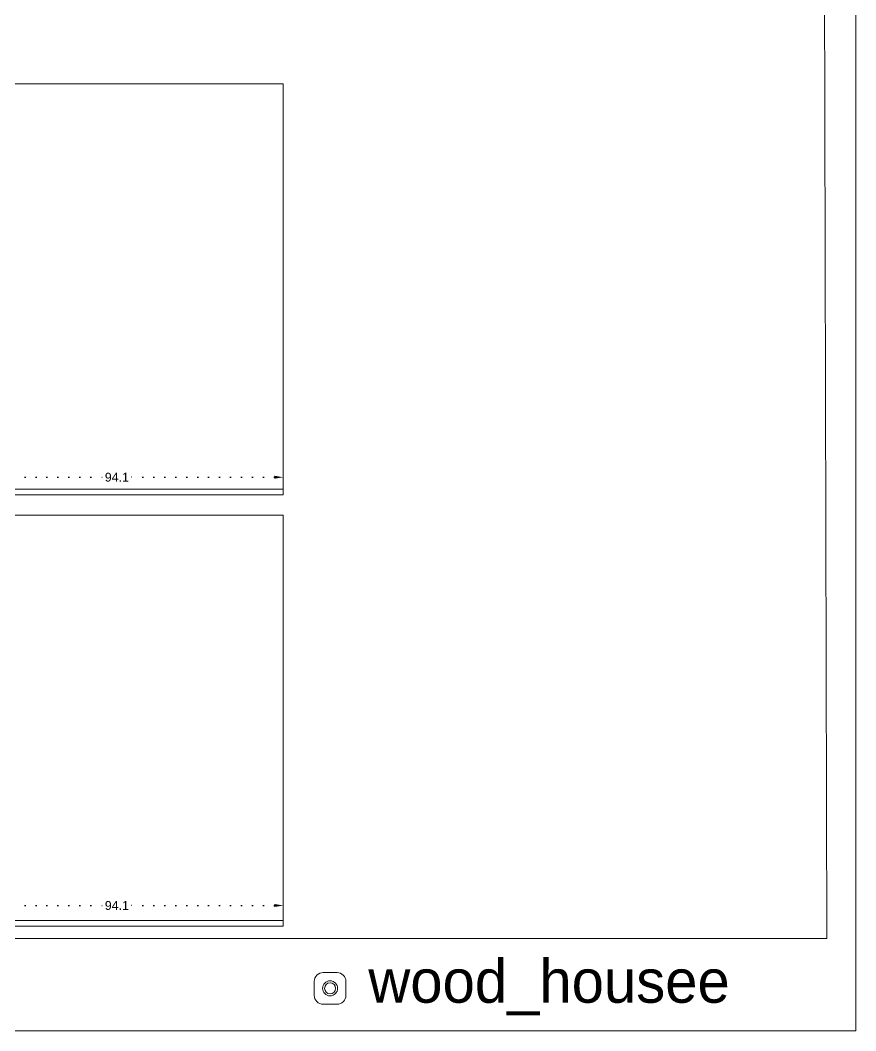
# Model space of a CAD drawing. Header units: inches. Extents: x 104 to 9740, y 936 to 6735.
# Drawn here: x 6101.4 to 6337.6, y 1993.8 to 2279.5 of the extents above; entities that cross this region are included whole.
import ezdxf

# ---------------------------------------------------------------- set-up
doc = ezdxf.new("R2010")
doc.units = ezdxf.units.IN
doc.header["$MEASUREMENT"] = 0
doc.linetypes.add('ACAD_ISO07W100', pattern=[3, 0, -3])
doc.styles.get("Standard").update_dxf_attribs({"font": 'arial.ttf'})
doc.dimstyles.new('Copy of Standard', dxfattribs={"dimtxt": 2.5, "dimasz": 2.5, "dimexe": 0.18, "dimexo": 0.0625, "dimgap": 0.09, "dimtad": 0, "dimtih": 1, "dimtoh": 1, "dimdec": 1, "dimzin": 0, "dimdsep": 46, "dimtxsty": 'Standard', "dimcen": 0.09, "dimse1": 1, "dimse2": 1, "dimadec": 0, "dimazin": 0, "dimtfac": 1, "dimtdec": 1, "dimtix": 1, "dimtofl": 0, "dimtmove": 0, "dimatfit": 3, "dimfxl": 1, "dimtolj": 1, "dimtzin": 0, "dimarcsym": 0})

# ---------------------------------------------------------------- blocks, each defined once
blk = doc.blocks.new('*D525')
at = {"color": 0, "linetype": 'ACAD_ISO07W100', "lineweight": -2, "transparency": 16777216}
for p, q in [((6084.18, 2029.21), (6125.64, 2029.21)), ((6173.28, 2029.21), (6131.83, 2029.21))]:
    blk.add_line(p, q, dxfattribs=at)
at = {"color": 0, "transparency": 16777216}
for points in [[(6084.18, 2029.63), (6084.18, 2028.8), (6081.68, 2029.21)], [(6173.28, 2029.63), (6173.28, 2028.8), (6175.78, 2029.21)]]:
    blk.add_solid(points, dxfattribs=at)
at = {"layer": 'Defpoints', "color": 0, "transparency": 16777216}
for p in [(6081.68, 2029.21), (6081.68, 2024.97), (6175.78, 2024.97)]:
    blk.add_point(p, dxfattribs=at)
at = {"color": 0, "lineweight": 20, "transparency": 16777216, "insert": (6128.73, 2029.21), "char_height": 2.5, "attachment_point": 5}
blk.add_mtext('\\A1;94.1', dxfattribs=at)
blk = doc.blocks.new('*D541')
at = {"color": 0, "linetype": 'ACAD_ISO07W100', "lineweight": -2, "transparency": 16777216}
for p, q in [((6084.18, 2150.28), (6125.64, 2150.28)), ((6173.28, 2150.28), (6131.83, 2150.28))]:
    blk.add_line(p, q, dxfattribs=at)
at = {"color": 0, "transparency": 16777216}
for points in [[(6084.18, 2150.7), (6084.18, 2149.87), (6081.68, 2150.28)], [(6173.28, 2150.7), (6173.28, 2149.87), (6175.78, 2150.28)]]:
    blk.add_solid(points, dxfattribs=at)
at = {"layer": 'Defpoints', "color": 0, "transparency": 16777216}
for p in [(6175.78, 2150.28), (6081.68, 2145.29), (6175.78, 2145.29)]:
    blk.add_point(p, dxfattribs=at)
at = {"color": 0, "lineweight": 20, "transparency": 16777216, "insert": (6128.73, 2150.28), "char_height": 2.5, "attachment_point": 5}
blk.add_mtext('\\A1;94.1', dxfattribs=at)

msp = doc.modelspace()

# ---------------------------------------------------------------- linework, layer by layer
at = {"lineweight": 20}
for p, q in [((5583.58, 2261.49), (6175.78, 2261.49)), ((6175.78, 2145.29), (6175.78, 2261.49)), ((6083.28, 2146.89), (6175.78, 2146.89)), ((6081.68, 2145.29), (6175.78, 2145.29)), ((5583.58, 2139.57), (6175.78, 2139.57)), ((6175.78, 2024.97), (6175.78, 2139.57)), ((6081.68, 2023.37), (6175.78, 2023.37)), ((6083.28, 2024.97), (6175.78, 2024.97)), ((6175.78, 2023.37), (6175.78, 2024.97))]:
    msp.add_line(p, q, dxfattribs=at)
for points in [[(5489.39, 1993.79), (6337.6, 1993.79), (6337.6, 2593.54), (5489.39, 2593.54)], [(5497.34, 2019.91), (6329.41, 2019.91), (6328.07, 2560.86), (5496, 2560.86)]]:
    msp.add_lwpolyline(points, close=True, dxfattribs=at)
msp.add_lwpolyline([(6187.05, 2001.31), (6190.97, 2001.31, 0.414214), (6193.49, 2003.83), (6193.49, 2007.75, 0.414214), (6190.97, 2010.26), (6187.05, 2010.26, 0.414214), (6184.54, 2007.75), (6184.54, 2003.83, 0.414214)], format="xyb", close=True, dxfattribs=at)
for radius in [2.12, 1.56]:
    msp.add_circle((6189.01, 2005.79), radius, dxfattribs=at)

# ---------------------------------------------------------------- texts
at = {"lineweight": 20, "insert": (6199.83, 2013.98), "char_height": 12.2667, "attachment_point": 1}
msp.add_mtext_dynamic_manual_height_columns('{\\fPlantagenet Cherokee|b0|i0|c0|p18;wood_housee}', width=2.4027, gutter_width=60.6, heights=[0.379], dxfattribs=at)

# ---------------------------------------------------------------- dimensions: what is measured, and where the dimension line sits
at = {"lineweight": 20}
dim = msp.add_linear_dim(base=(6175.78, 2150.28), p1=(6081.68, 2145.29), p2=(6175.78, 2145.29), dimstyle='Copy of Standard', dxfattribs=at)
dim.commit()
dim.dimension.update_dxf_attribs({"geometry": '*D541', "text_midpoint": (6128.73, 2150.28)})
dim = msp.add_linear_dim(base=(6081.68, 2029.21), p1=(6175.78, 2024.97), p2=(6081.68, 2024.97), angle=180, dimstyle='Copy of Standard', dxfattribs=at)
dim.commit()
dim.dimension.update_dxf_attribs({"geometry": '*D525', "text_midpoint": (6128.73, 2029.21), "dimtype": 160})

doc.saveas('drawing.dxf')
